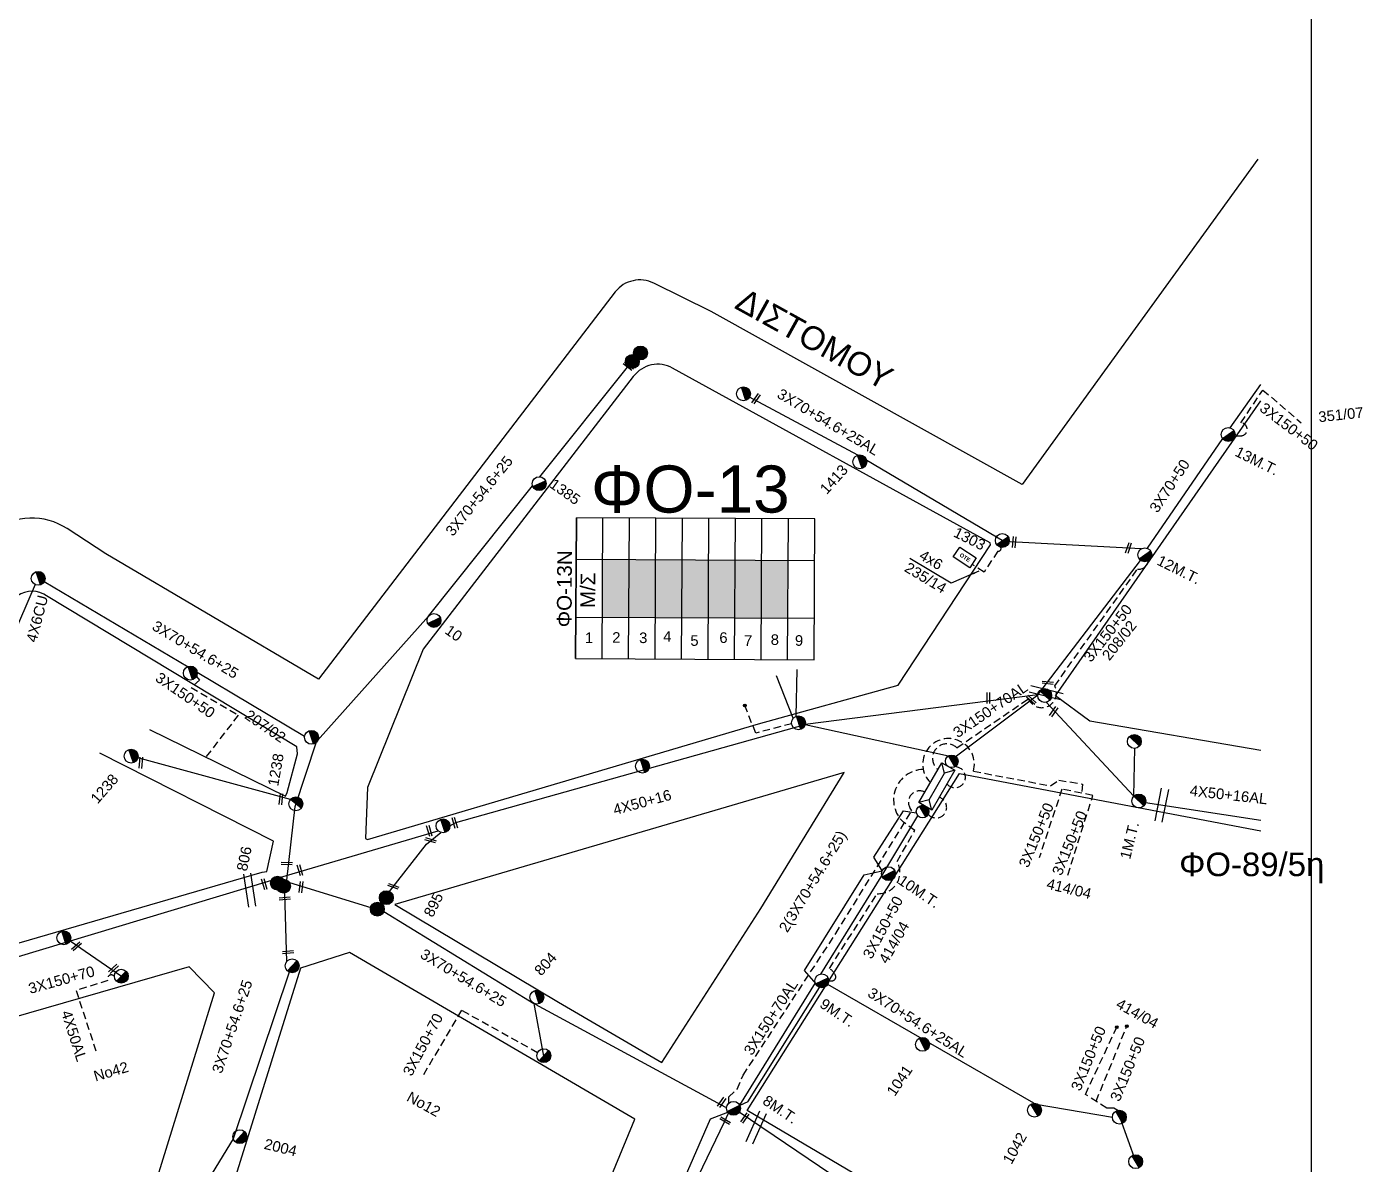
# Model space of a CAD drawing. Header units: millimetres. Extents: x 2999 to 5218, y 1863 to 2903.
# Drawn here: x 4827.6 to 5054.4, y 2022.9 to 2216.1 of the extents above; entities that cross this region are included whole.
import ezdxf
from ezdxf.enums import TextEntityAlignment as Align

# ---------------------------------------------------------------- set-up
doc = ezdxf.new("R2010")
doc.units = ezdxf.units.MM
doc.header["$LTSCALE"] = 0.5
doc.linetypes.add('DASHED', pattern=[19.05, 12.7, -6.35])
for name, color, linetype in [('Pillar OTE', 7, 'Continuous'), ('Άγνωστα', 7, 'Continuous'), ('Ασφαλειοκιβώτια Χ.Τ 9 αναχωρήσεων', 7, 'Continuous'), ('Γυμνά εναέρια ΧΤ (3Φ)   4x50AL', 7, 'Continuous'), ('Γυμνά εναέρια ΧΤ και ΦΟΠ (3Φ)   4x50+16AL', 7, 'Continuous'), ('Επιγραφές - Σχήματα', 7, 'Continuous'), ('Καλώδια ΧΤ   3x150+70AL', 7, 'DASHED'), ('Καλώδια ΧΤ   4x6CU', 7, 'DASHED'), ('Μηχανική τομή', 7, 'Continuous'), ('Στύλος Ξύλινος', 7, 'Continuous'), ('Στύλος Ξύλινος @ 1', 7, 'Continuous'), ('Στύλος ΦΜ', 7, 'Continuous'), ('Στύλος ΦΜ @ 1', 7, 'Continuous'), ('Συνδέσεις', 7, 'Continuous'), ('Συνεστραμμένα ΧΤ   3x70+54.6+25 AL', 7, 'SYN_LINE'), ('Τομή', 7, 'Continuous'), ('Υποσταθμός εναέριος 2 στύλων', 7, 'Continuous'), ('Υποσταθμός πόλεως', 7, 'Continuous'), ('Υπόβαθρο ΔΕΗ', 7, 'Continuous'), ('Υπόγεια καλώδια Παροχών ΧΤ   4x6', 7, 'DASHED')]:
    doc.layers.add(name, color=color, linetype=linetype)
doc.styles.add('arial', font='ARIAL.TTF')
doc.styles.get("Standard").update_dxf_attribs({"font": 'ARIAL.TTF'})
doc.linetypes.add('SYN_LINE', pattern='A,0.5,-0.0001,["/\\/\\/\\/",Standard,S=0.1,R=0,X=0,Y=-0.05],-0.25', length=0.7501)
doc.dimstyles.new('ISO-25', dxfattribs={"dimtxt": 2.5, "dimasz": 2.5, "dimexe": 1.25, "dimexo": 0.625, "dimtad": 1, "dimtxsty": 'Standard', "dimcen": 2.5, "dimadec": 0, "dimazin": 0, "dimtfac": 1, "dimtmove": 0, "dimatfit": 3, "dimfxl": 1, "dimarcsym": 0})

# ---------------------------------------------------------------- blocks, each defined once
blk = doc.blocks.new('ΑΣΦΑΛΕΙΟΚΙΒΩΤΙΟ ΥΠΟΣΤΑΘΜΟΥ 9 ΑΝΑΧΩΡΗΣΕΩΝ')
at = {"layer": 'Ασφαλειοκιβώτια Χ.Τ 9 αναχωρήσεων', "ltscale": 40}
for p, q in [((-23.8, 40.36), (24.02, 40.36)), ((-9.72, 40.36), (-9.72, -40.64)), ((9.94, 40.36), (9.94, -40.64)), ((-23.8, 31.36), (24.02, 31.36)), ((-23.8, 22.36), (24.02, 22.36)), ((-23.8, 13.36), (24.02, 13.36)), ((-23.8, 4.36), (24.02, 4.36)), ((-23.8, -4.64), (24.02, -4.64)), ((-23.8, -13.64), (24.02, -13.64)), ((-23.8, -22.64), (24.02, -22.64)), ((-23.8, -31.64), (24.02, -31.64))]:
    blk.add_line(p, q, dxfattribs=at)
at = {"layer": 'Ασφαλειοκιβώτια Χ.Τ 9 αναχωρήσεων'}
blk.add_lwpolyline([(-23.8, -40.64), (24.02, -40.64), (24.02, 40.36), (-23.8, 40.36)], close=True, dxfattribs=at)
for s, p in [('1', (-18.54, 37.25)), ('2', (-18.39, 27.98)), ('3', (-18.45, 18.85)), ('4', (-17.96, 10.67)), ('5', (-19.3, 1.44)), ('6', (-18.25, -8.4)), ('7', (-19.23, -16.79)), ('8', (-18.84, -25.86)), ('9', (-19.09, -34.08))]:
    blk.add_text(s, height=3.6, rotation=270, dxfattribs=at).set_placement(p)
at = {"layer": 'Ασφαλειοκιβώτια Χ.Τ 9 αναχωρήσεων', "ltscale": 40}
for tag, height, p in [('ΟΝΟΜΑ', 5, (-0.16, 44.31)), ('ΚΕΙΜΕΝΟ 1', 2, (17.06, 35.59)), ('ΚΕΙΜΕΝΟ 2', 2, (17.06, 26.88)), ('ΚΕΙΜΕΝΟ 3', 2, (17.06, 17.69)), ('ΚΕΙΜΕΝΟ 4', 2, (17.06, 8.71)), ('ΚΕΙΜΕΝΟ 5', 2, (17.06, -0.13)), ('ΚΕΙΜΕΝΟ 6', 2, (17.06, -9.05)), ('ΚΕΙΜΕΝΟ 7', 2, (17.06, -18.13)), ('ΚΕΙΜΕΝΟ 8', 2, (17.06, -26.85)), ('ΚΕΙΜΕΝΟ 9', 2, (17.06, -35.99)), ('ΣΧ', 2, (-0.1, -42.64))]:
    blk.add_attdef(tag, text='', height=height, dxfattribs=at).set_placement(p, align=Align.MIDDLE_CENTER)
blk = doc.blocks.new('ΜΗΧΑΝΙΚΗ ΤΟΜΗ')
at = {"layer": 'Μηχανική τομή', "ltscale": 40}
for p, q in [((-1.89, 0.78), (1.89, 0.78)), ((1.89, 0), (-1.89, 0))]:
    blk.add_line(p, q, dxfattribs=at)
blk = doc.blocks.new('ΤΟΜΗ')
at = {"layer": 'Τομή', "ltscale": 40}
for p, q in [((-5.68, 0), (5.68, 0)), ((5.68, -2.33), (-5.68, -2.33))]:
    blk.add_line(p, q, dxfattribs=at)
blk = doc.blocks.new('ΥΠΑΡΧΩΝ ΤΣΙΜΕΝΤΕΝΙΟΣ ΣΤΥΛΟΣ')
at = {"layer": 'Στύλος ΦΜ'}
blk.add_hatch(color=7, dxfattribs=at).paths.add_polyline_path([(-1.29, -2.28, 0.574793), (2.62, 0, 0.268822), (1.3, 2.27)])
at = {"layer": 'Στύλος ΦΜ', "color": 7}
blk.add_line((-1.29, -2.28), (1.3, 2.27), dxfattribs=at)
blk.add_circle((0, 0), 2.62, dxfattribs=at)
at = {"layer": 'Στύλος ΦΜ', "flags": 4}
for tag, p in [('ΑΡΙΘΜΟΣ', (-4.68, 8.05)), ('ΤΥΠΟΣ', (-4.91, 3.03))]:
    blk.add_attdef(tag, p, '', height=4, dxfattribs=at)
blk = doc.blocks.new('ΥΠΑΡΧΩΝ ΞΥΛΙΝΟΣ ΣΤΥΛΟΣ')
at = {"layer": 'Στύλος Ξύλινος'}
h = blk.add_hatch(color=7, dxfattribs=at)
h.paths.add_polyline_path([(-2.62, 0, 0.270008), (-1.29, -2.28), (1.3, 2.27, 0.576266)])
h.paths.add_polyline_path([(-1.29, -2.28, 0.574793), (2.62, 0, 0.268822), (1.3, 2.27)])
at = {"layer": 'Στύλος Ξύλινος', "color": 7}
blk.add_line((-1.29, -2.28), (1.3, 2.27), dxfattribs=at)
blk.add_circle((0, 0), 2.62, dxfattribs=at)
at = {"layer": 'Στύλος Ξύλινος', "flags": 4}
for tag, p in [('ΑΡΙΘΜΟΣ', (-4.91, 8.6)), ('ΤΥΠΟΣ', (-4.85, 3.39))]:
    blk.add_attdef(tag, p, '', height=4, dxfattribs=at)
blk = doc.blocks.new('ΥΠΟΣΤΑΘΜΟΣ ΕΝΑΕΡΙΟΣ ΕΠΙ 2 ΣΤΥΛΩΝ')
at = {"layer": 'Υποσταθμός εναέριος 2 στύλων', "linetype": 'Continuous'}
for points in [[(-11.97, -2.11, 0.574793), (-8.45, -0.07, 0.268822), (-9.64, 1.98)], [(9.68, -2.15, 0.574793), (13.19, -0.1, 0.268822), (12.01, 1.95)]]:
    blk.add_hatch(color=256, dxfattribs=at).paths.add_polyline_path(points)
for p, q in [((-11.97, -2.11), (-9.64, 1.98)), ((9.68, -2.15), (12.01, 1.95))]:
    blk.add_line(p, q, dxfattribs=at)
for centre in [(-10.81, -0.07), (10.84, -0.1)]:
    blk.add_circle(centre, 2.36, dxfattribs=at)
at = {"layer": 'Υποσταθμός πόλεως', "linetype": 'Continuous', "ltscale": 40}
blk.add_lwpolyline([(-8.57, 2.82), (8.57, 2.82), (8.57, -2.82), (-8.57, -2.82)], close=True, dxfattribs=at)
for points in [[(-5.75, 0), (-8.57, 2.82)], [(-8.57, -2.82), (-5.75, 0)], [(-5.75, 0), (5.75, 0)], [(5.75, 0), (8.57, 2.82)], [(8.57, -2.82), (5.75, 0)]]:
    blk.add_lwpolyline(points, dxfattribs=at)
at = {"layer": 'Υποσταθμός εναέριος 2 στύλων', "ltscale": 40, "flags": 1}
for tag, p in [('ΜΕΤΑΣΧΗΜΑΤΙΣΜΟΣ', (14.09, 2.51)), ('ΙΣΧΥΣ', (14.07, -0.28)), ('ΑΡΙΘΜΟΣ', (14.19, -3))]:
    blk.add_attdef(tag, p, '', height=1.8, dxfattribs=at)
blk = doc.blocks.new('_ΣΥΝΔΕΣΗ')
at = {"layer": 'Συνδέσεις', "linetype": 'SYN_LINE', "ltscale": 40}
blk.add_hatch(color=256, dxfattribs=at).paths.add_polyline_path([(0.5, -0.01, 1), (-0.5, -0.01, 1)])
at = {"layer": 'Συνδέσεις'}
blk.add_circle((0, -0.01), 0.5, dxfattribs=at)
blk = doc.blocks.new('PILLAR ΟΤΕ')
at = {"layer": 'Pillar OTE', "ltscale": 40}
blk.add_lwpolyline([(-3.31, 2.02), (3.39, 2.02), (3.39, -1.99), (-3.31, -1.99)], close=True, dxfattribs=at)
at = {"layer": 'Pillar OTE', "insert": (-1.81, 0.71), "char_height": 1.3575, "width": 109.961, "attachment_point": 1}
blk.add_mtext('{\\fArial|b1|i0|c161|p34;OTE}', dxfattribs=at)

msp = doc.modelspace()

# ---------------------------------------------------------------- hatches: boundary and pattern name
at = {"layer": 'Ασφαλειοκιβώτια Χ.Τ 9 αναχωρήσεων', "ltscale": 40}
for color, points in [(30, [(4925.37, 2125.62), (4925.32, 2115.79), (4929.82, 2115.77), (4929.87, 2125.59)]), (62, [(4929.87, 2125.59), (4929.82, 2115.77), (4934.32, 2115.74), (4934.37, 2125.57)]), (27, [(4934.37, 2125.57), (4934.32, 2115.74), (4938.82, 2115.72), (4938.87, 2125.55)]), (2, [(4938.87, 2125.55), (4938.82, 2115.72), (4943.32, 2115.7), (4943.37, 2125.52)]), (6, [(4943.37, 2125.52), (4943.32, 2115.7), (4947.82, 2115.67), (4947.87, 2125.5)]), (151, [(4947.87, 2125.5), (4947.82, 2115.67), (4952.32, 2115.65), (4952.37, 2125.48)]), (85, [(4952.37, 2125.48), (4952.32, 2115.65), (4956.82, 2115.63), (4956.87, 2125.45)])]:
    msp.add_hatch(color=color, dxfattribs=at).paths.add_polyline_path(points)

# ---------------------------------------------------------------- linework, layer by layer
at = {"color": 2}
for points in [[(5031.93, 2147.94), (5037.13, 2155.32)], [(5030.61, 2146.16), (5017.8, 2127.5)]]:
    msp.add_lwpolyline(points, dxfattribs=at)
at = {"color": 2, "linetype": 'DASHED', "ltscale": 0.2}
for points in [[(5032.42, 2146.6), (5033.59, 2146.6, 1.034353), (5033.75, 2148.79), (5037.47, 2154.37), (5043.97, 2148.81)], [(4997.66, 2101.93, 0.328513), (4997.66, 2101.93, 1.053369), (5002.12, 2104.12), (5016.18, 2123.96, 0.414204), (5018.03, 2125.36, 0.073501), (5018.03, 2125.36), (5018.03, 2125.36, 7.781588), (5018.03, 2125.36)], [(4982.29, 2089.91, -1.046077), (4985.52, 2093.59)]]:
    msp.add_lwpolyline(points, format="xyb", dxfattribs=at)
at = {"color": 62}
for points in [[(4984.99, 2091.93), (4999.25, 2102.61), (5016.72, 2125.44)], [(5015.56, 2085.38), (5015.74, 2093.52)]]:
    msp.add_lwpolyline(points, dxfattribs=at)
at = {"color": 2, "linetype": 'DASHED', "ltscale": 0.2}
msp.add_lwpolyline([(4985.52, 2093.59), (4997.66, 2101.93)], dxfattribs=at)
at = {"color": 151, "linetype": 'DASHED', "ltscale": 0.2}
for points in [[(4981.01, 2087.7, -1.742341), (4988.32, 2089.63), (5001.43, 2087.15), (5002.84, 2088.12), (5006.85, 2087.45), (5006.68, 2085.92)], [(4963.76, 2054.02), (4964.34, 2054.05, 0.549001), (4964.88, 2054.99, 0.113198), (4963.9, 2056.15), (4971.96, 2068.83), (4972.2, 2068.83, 0.577058), (4975.36, 2074.3), (4978.36, 2079.55), (4976.43, 2080.99, -0.674669), (4979.78, 2089.92)]]:
    msp.add_lwpolyline(points, format="xyb", dxfattribs=at)
for points in [[(5008.61, 2085.53), (5003.34, 2086.59), (4999.49, 2074.92)], [(5004.35, 2072), (5008.61, 2085.53)], [(5012.86, 2032.03), (5012.19, 2032.43), (5010.99, 2032.43), (5007.34, 2034.75), (5012.65, 2046.16)], [(5009.16, 2033.59), (5014.37, 2046.33)]]:
    msp.add_lwpolyline(points, dxfattribs=at)
at = {"layer": 'Άγνωστα', "color": 30, "linetype": 'DASHED', "ltscale": 0.2}
msp.add_lwpolyline([(4856.39, 2105.74), (4856.9, 2105.08), (4855.47, 2103.87), (4863.47, 2099.15), (4857.98, 2092.01)], dxfattribs=at)
at = {"layer": 'Άγνωστα', "color": 62, "linetype": 'SYN_LINE', "ltscale": 10}
for points in [[(4957.74, 2098.64), (4954.91, 2105.84)], [(4958.25, 2098.97), (4958.42, 2106.91)]]:
    msp.add_lwpolyline(points, dxfattribs=at)
at = {"layer": 'Άγνωστα', "color": 62, "ltscale": 40}
msp.add_lwpolyline([(4999.25, 2102.61), (4959.76, 2097.59)], dxfattribs=at)
at = {"layer": 'Άγνωστα', "color": 30, "ltscale": 40}
msp.add_lwpolyline([(4899.43, 2080.37), (4900.43, 2080.93), (4959.76, 2097.59), (4984.09, 2092.23)], dxfattribs=at)
at = {"layer": 'Άγνωστα', "color": 30, "linetype": 'SYN_LINE', "ltscale": 20}
msp.add_lwpolyline([(4870.72, 2071.65), (4897.43, 2079.51)], dxfattribs=at)
at = {"layer": 'Άγνωστα', "color": 6, "ltscale": 40}
msp.add_lwpolyline([(4889.16, 2069.22), (4895.45, 2077.23), (4897.87, 2079.23)], dxfattribs=at)
at = {"layer": 'Άγνωστα', "color": 27, "linetype": 'DASHED', "ltscale": 0.2}
msp.add_lwpolyline([(4841.34, 2054.09), (4835.95, 2052.41)], dxfattribs=at)
at = {"layer": 'Άγνωστα', "color": 6, "linetype": 'DASHED', "ltscale": 0.2}
msp.add_lwpolyline([(4914.32, 2041.82), (4901.38, 2049.03), (4894.76, 2037.78)], dxfattribs=at)
at = {"layer": 'Άγνωστα', "color": 27, "linetype": 'DASHED', "ltscale": 0.2}
msp.add_arc((4841.93, 2054.38), 0.653, 37.2216, 205.8976, dxfattribs=at)
at = {"layer": 'Γυμνά εναέρια ΧΤ (3Φ)   4x50AL', "color": 27, "linetype": 'DASHED', "ltscale": 0.2}
msp.add_lwpolyline([(4835.95, 2052.41), (4839.49, 2041.56)], dxfattribs=at)
at = {"layer": 'Γυμνά εναέρια ΧΤ και ΦΟΠ (3Φ)   4x50+16AL', "color": 62, "ltscale": 40}
msp.add_lwpolyline([(5015.56, 2085.38), (5000.7, 2101.36)], dxfattribs=at)
at = {"layer": 'Γυμνά εναέρια ΧΤ και ΦΟΠ (3Φ)   4x50+16AL', "color": 27, "ltscale": 40}
msp.add_lwpolyline([(5037.13, 2081.26), (5017.55, 2084.27)], dxfattribs=at)
at = {"layer": 'Επιγραφές - Σχήματα'}
msp.add_lwpolyline([(3017.22, 2889.47), (5045.69, 2889.47), (5045.69, 1887.75), (3017.22, 1887.75)], close=True, dxfattribs=at)
at = {"layer": 'Επιγραφές - Σχήματα', "color": 30, "linetype": 'DASHED', "ltscale": 0.2}
msp.add_arc((4985.19, 2088.61), 1.77, 220.012, 90.6886, dxfattribs=at)
at = {"layer": 'Επιγραφές - Σχήματα', "color": 27, "linetype": 'DASHED', "ltscale": 0.2}
msp.add_arc((4982, 2083.48), 1.78, 220.2581, 73.3971, dxfattribs=at)
at = {"layer": 'Καλώδια ΧΤ   3x150+70AL', "color": 6, "ltscale": 0.2}
msp.add_lwpolyline([(4946.79, 2033.25), (4946.77, 2034.35), (4948.2, 2035.66), (4949.22, 2038), (4964.93, 2062.05), (4977.85, 2082.88), (4977.53, 2083.46, -0.720609), (4979.98, 2086.13, 0.21432)], format="xyb", dxfattribs=at)
at = {"layer": 'Καλώδια ΧΤ   4x6CU', "color": 30, "linetype": 'SYN_LINE', "ltscale": 10}
msp.add_lwpolyline([(4829.02, 2121.32), (4824.94, 2111.9)], dxfattribs=at)
at = {"layer": 'Συνεστραμμένα ΧΤ   3x70+54.6+25 AL', "color": 85, "ltscale": 15}
msp.add_line((4950.03, 2033.47), (4948.66, 2032.86), dxfattribs=at)
at = {"layer": 'Συνεστραμμένα ΧΤ   3x70+54.6+25 AL', "color": 30, "ltscale": 20}
for points in [[(4914.71, 2139.63), (4929.81, 2158.54)], [(4876.94, 2094.82), (4895.8, 2115.97), (4913.47, 2138.09)], [(4874.74, 2095.53), (4856.52, 2106.42), (4830.53, 2121.79)], [(4872.37, 2084.83), (4846.44, 2091.88)]]:
    msp.add_lwpolyline(points, dxfattribs=at)
at = {"layer": 'Συνεστραμμένα ΧΤ   3x70+54.6+25 AL', "color": 62, "ltscale": 20}
for points in [[(4968.68, 2143.29), (4950.3, 2153.15)], [(5016.82, 2127.37), (4993.46, 2128.66), (4968.67, 2143.29)]]:
    msp.add_lwpolyline(points, dxfattribs=at)
at = {"layer": 'Συνεστραμμένα ΧΤ   3x70+54.6+25 AL', "color": 30, "ltscale": 10}
msp.add_lwpolyline([(4871.75, 2071.14), (4873.15, 2083.64), (4876.77, 2094.63)], dxfattribs=at)
at = {"layer": 'Συνεστραμμένα ΧΤ   3x70+54.6+25 AL', "color": 85, "ltscale": 10}
msp.add_lwpolyline([(4972.81, 2072.71), (4971.41, 2075.03), (4976.43, 2082.92), (4978.61, 2082.59)], dxfattribs=at)
at = {"layer": 'Συνεστραμμένα ΧΤ   3x70+54.6+25 AL', "color": 27, "ltscale": 15}
msp.add_lwpolyline([(4972.76, 2071.88), (4978.9, 2082.04)], dxfattribs=at)
at = {"layer": 'Συνεστραμμένα ΧΤ   3x70+54.6+25 AL', "color": 27, "ltscale": 20}
for points in [[(4722.8, 2009.08), (4744.76, 2024.89), (4773.57, 2042.52), (4816.71, 2055.33), (4869.21, 2071.13)], [(4962.43, 2055.19), (4972.67, 2071.72), (4972.76, 2071.88)], [(4948.64, 2032.9), (4961.51, 2053.69)], [(4924.29, 1980.81), (4923.62, 1982.13), (4932.26, 2005.42), (4934.2, 2005.49), (4933.49, 2007.2), (4943.66, 2030.6), (4946.61, 2031.71)]]:
    msp.add_lwpolyline(points, dxfattribs=at)
at = {"layer": 'Συνεστραμμένα ΧΤ   3x70+54.6+25 AL', "color": 6, "ltscale": 20}
for points in [[(4872.16, 2070.74), (4888.2, 2065.78), (4913.66, 2050.2)], [(4872.01, 2055.89), (4872.1, 2055.53), (4862.64, 2027.2), (4844.81, 1998.02)], [(4913.88, 2050.07), (4946.21, 2032.6)]]:
    msp.add_lwpolyline(points, dxfattribs=at)
at = {"layer": 'Συνεστραμμένα ΧΤ   3x70+54.6+25 AL', "color": 85, "ltscale": 20}
for points in [[(4961.63, 2053.55), (4959.66, 2055.78), (4969.75, 2072.04), (4972.81, 2072.71)], [(4894.26, 1887.74), (4906.11, 1927.99), (4910.03, 1941.74), (4924.2, 1979.24), (4934.26, 2005.62), (4946.07, 2030.11), (4946.75, 2031.54)]]:
    msp.add_lwpolyline(points, dxfattribs=at)
at = {"layer": 'Συνεστραμμένα ΧΤ   3x70+54.6+25 AL', "color": 6, "ltscale": 10}
for points in [[(4871.36, 2068.94), (4871.7, 2057.25)], [(4913.66, 2050.2), (4915.33, 2041.26)]]:
    msp.add_lwpolyline(points, dxfattribs=at)
at = {"layer": 'Συνεστραμμένα ΧΤ   3x70+54.6+25 AL', "color": 27, "ltscale": 10}
msp.add_lwpolyline([(4834.94, 2060.81), (4843.63, 2054.81)], dxfattribs=at)
at = {"layer": 'Συνεστραμμένα ΧΤ   3x70+54.6+25 AL', "color": 85, "ltscale": 15}
msp.add_lwpolyline([(4950.03, 2033.47), (4962.19, 2052.91)], dxfattribs=at)
at = {"layer": 'Συνεστραμμένα ΧΤ   3x70+54.6+25 AL', "color": 151, "ltscale": 20}
msp.add_lwpolyline([(4998.58, 2033.24), (4963.6, 2053.43)], dxfattribs=at)
at = {"layer": 'Συνεστραμμένα ΧΤ   3x70+54.6+25 AL', "color": 151, "ltscale": 15}
msp.add_lwpolyline([(5011.93, 2030.83), (4998.97, 2033.01)], dxfattribs=at)
at = {"layer": 'Συνεστραμμένα ΧΤ   3x70+54.6+25 AL', "color": 5, "ltscale": 20}
msp.add_lwpolyline([(5036.68, 1973.62), (5027.68, 1982.99), (4970.05, 2017.18), (4948.56, 2031.72)], dxfattribs=at)
at = {"layer": 'Συνεστραμμένα ΧΤ   3x70+54.6+25 AL', "color": 151, "ltscale": 10}
msp.add_lwpolyline([(5015.88, 2023.33), (5013.27, 2030.6)], dxfattribs=at)
at = {"layer": 'Υπόβαθρο ΔΕΗ'}
for points in [[(5036.63, 2193.57), (4996.62, 2138.3), (4943.8, 2167.69), (4934.05, 2172.51, 0.353612), (4927.5, 2171.05), (4877.12, 2105.27), (4840.97, 2126.54), (4834.41, 2130.83, 0.311736), (4821.86, 2130.5)], [(4991.18, 2128.4), (4937.25, 2158.09, 0.374201), (4930.56, 2156.65), (4894.9, 2110.34), (4885.41, 2086.89), (4885.09, 2078.2), (4885.42, 2078.04), (4922.16, 2088.89), (4951.83, 2097.65), (4975.53, 2104.23), (4991.24, 2128.06), (4991.18, 2128.4)], [(4873.43, 2093.76), (4830.93, 2119.44), (4830.44, 2119.69, 0.320479), (4825.46, 2119), (4761.7, 2046.42), (4764.1, 2042.14), (4823.14, 2059.59), (4867.54, 2072.51), (4868.32, 2072.58), (4869.45, 2077.76), (4839.99, 2092.67)]]:
    msp.add_lwpolyline(points, format="xyb", dxfattribs=at)
for points in [[(5037.13, 2093.12), (5008.11, 2098.15), (5002.24, 2102.46), (5037.13, 2152.55)], [(4984.55, 2121.57), (4977.54, 2125.73)], [(4848.41, 2096.69), (4871.51, 2085.4), (4871.8, 2086.04), (4873.52, 2092.58), (4873.43, 2093.76)], [(4935.43, 2040.17), (4952.23, 2066.29), (4966.39, 2089.44), (4890.06, 2066.97), (4917.88, 2050.41), (4935.43, 2040.17)], [(5035.76, 1981.22), (4994.27, 2005.8), (4949.88, 2032.02), (4985.96, 2089.22), (5037.13, 2079.5)], [(4857.97, 2004.19), (4913.53, 1988.61), (4930.82, 2030.54), (4882.4, 2058.86), (4874.07, 2056.18), (4861.32, 2015.36), (4857.97, 2004.19)], [(4845.48, 2007.77), (4846.13, 2008.97), (4859.43, 2052.01), (4855.13, 2056.39), (4776.2, 2033.68), (4775.6, 2026.89), (4832.51, 2011.21), (4845.48, 2007.77)]]:
    msp.add_lwpolyline(points, dxfattribs=at)
at = {"layer": 'Υπόβαθρο ΔΕΗ', "color": 62, "linetype": 'DASHED', "ltscale": 0.2}
msp.add_lwpolyline([(4957.45, 2097.7), (4951.36, 2096.1), (4949.51, 2100.8)], dxfattribs=at)
at = {"layer": 'Υπόγεια καλώδια Παροχών ΧΤ   4x6', "color": 62, "linetype": 'DASHED', "ltscale": 0.2}
msp.add_lwpolyline([(4992.97, 2127.65, -0.638812), (4992.46, 2127.01), (4990.12, 2123.46), (4988.09, 2124.75)], format="xyb", dxfattribs=at)

# ---------------------------------------------------------------- block references
at = {"layer": 'Pillar OTE', "xscale": 0.5, "yscale": 0.5, "zscale": 0.5, "rotation": 326.4512220921492}
msp.add_blockref('PILLAR ΟΤΕ', (4986.83, 2125.95), dxfattribs=at)
at = {"layer": 'Ασφαλειοκιβώτια Χ.Τ 9 αναχωρήσεων', "xscale": 0.4999999999999999, "yscale": 0.4999999999999999, "zscale": 0.4999999999999999, "rotation": 89.70135055606067}
msp.add_blockref('ΑΣΦΑΛΕΙΟΚΙΒΩΤΙΟ ΥΠΟΣΤΑΘΜΟΥ 9 ΑΝΑΧΩΡΗΣΕΩΝ', (4941.02, 2120.57), dxfattribs=at).add_auto_attribs({'ΟΝΟΜΑ': 'ΦΟ-13Ν'})
at = {"layer": 'Μηχανική τομή'}
for p, xscale, yscale, zscale, rotation in [((4929.58, 2158.23), 0.4999999999999994, 0.4999999999999994, 0.4999999999999994, 323.4536695641671), ((4951.58, 2152.77), 0.4999999999999994, 0.4999999999999994, 0.4999999999999994, 55.12179364433318), ((4995.42, 2128.51), 0.4999999999999995, 0.4999999999999995, 0.4999999999999995, 85.01312929075398), ((5014.83, 2127.48), 0.4999999999999994, 0.4999999999999994, 0.4999999999999994, 71.98261759823623), ((5000.96, 2104.85), 0.4999999999999993, 0.4999999999999993, 0.4999999999999993, 174.0788541425915), ((4991.05, 2102.07), 0.4999999999999993, 0.4999999999999993, 0.4999999999999993, 90.3602728198193), ((4998.28, 2101.89), 0.4999999999999992, 0.4999999999999992, 0.4999999999999992, 138.0897231105671), ((5002.12, 2099.63), 0.4999999999999994, 0.4999999999999994, 0.4999999999999994, 55.12179364433318), ((4847.13, 2091.05), 0.4999999999999992, 0.4999999999999992, 0.4999999999999992, 83.91715066568594), ((4870.93, 2084.86), 0.4999999999999994, 0.4999999999999994, 0.4999999999999994, 84.36195175514857), ((4896.11, 2079.57), 0.4999999999999993, 0.4999999999999993, 0.4999999999999993, 106.1897150475487), ((4900.43, 2080.93), 0.4999999999999993, 0.4999999999999993, 0.4999999999999993, 106.1897150475487), ((4896.06, 2077.71), 0.4999999999999993, 0.4999999999999993, 0.4999999999999993, 343.7782356133243), ((4871.72, 2073.78), 0.4999999999999993, 0.4999999999999993, 0.4999999999999993, 358.1825650380956), ((4874.14, 2072.9), 0.4999999999999993, 0.4999999999999993, 0.4999999999999993, 106.1897150475487), ((4868.09, 2070.48), 0.4999999999999993, 0.4999999999999993, 0.4999999999999993, 106.1897150475487), ((4873.95, 2069.99), 0.4999999999999994, 0.4999999999999994, 0.4999999999999994, 262.3110619929045), ((4889.75, 2069.9), 0.4999999999999994, 0.4999999999999994, 0.4999999999999994, 341.1200997918885), ((4871.39, 2067.82), 0.4999999999999994, 0.4999999999999994, 0.4999999999999994, 4.926795597586384), ((4836.14, 2059.76), 0.4999999999999994, 0.4999999999999994, 0.4999999999999994, 41.89498136569356), ((4871.96, 2058.69), 0.4999999999999994, 0.4999999999999994, 0.4999999999999994, 4.926795597586383), ((4842.42, 2055.92), 0.4999999999999994, 0.4999999999999994, 0.4999999999999994, 41.89498136569356), ((4945.72, 2033.29), 0.4999999999999994, 0.4999999999999994, 0.4999999999999994, 55.12179364433318), ((4946.07, 2030.11), 0.4999999999999993, 0.4999999999999993, 0.4999999999999993, 329.8715881875505), ((4949.67, 2030.62), 0.4999999999999994, 0.4999999999999994, 0.4999999999999994, 55.12179364433318)]:
    msp.add_blockref('ΜΗΧΑΝΙΚΗ ΤΟΜΗ', p, dxfattribs=dict(at, xscale=xscale, yscale=yscale, zscale=zscale, rotation=rotation))
at = {"layer": 'Στύλος Ξύλινος @ 1', "ltscale": 40, "xscale": 0.4499999999998181, "yscale": 0.4499999999998181, "zscale": 0.4499999999998181}
for p in [(4931.78, 2160.66), (4930.4, 2159.22), (4871.16, 2070.11), (4887.1, 2066.21)]:
    msp.add_blockref('ΥΠΑΡΧΩΝ ΞΥΛΙΝΟΣ ΣΤΥΛΟΣ', p, dxfattribs=at)
at = {"layer": 'Στύλος Ξύλινος @ 1', "ltscale": 40}
ref = msp.add_blockref('ΥΠΑΡΧΩΝ ΞΥΛΙΝΟΣ ΣΤΥΛΟΣ', (4870.15, 2070.63), dxfattribs=dict(at, xscale=0.449999999999818, yscale=0.449999999999818, zscale=0.449999999999818, rotation=78.18994656615429))
ref.add_attrib('ΤΥΠΟΣ', '806', (4864.94, 2072.54), dxfattribs={"layer": 'Στύλος Ξύλινος', "height": 1.8, "rotation": 78.1899, "flags": 4})
ref = msp.add_blockref('ΥΠΑΡΧΩΝ ΞΥΛΙΝΟΣ ΣΤΥΛΟΣ', (4888.63, 2068.16), dxfattribs=dict(at, xscale=0.449999999999818, yscale=0.449999999999818, zscale=0.449999999999818, rotation=63.22109210850687))
ref.add_attrib('ΤΥΠΟΣ', '895', (4896.49, 2064.68), dxfattribs={"layer": 'Στύλος Ξύλινος', "height": 1.8, "rotation": 63.2211, "flags": 4})
at = {"layer": 'Στύλος ΦΜ @ 1', "ltscale": 40, "xscale": 0.449999999999818, "yscale": 0.449999999999818, "zscale": 0.449999999999818}
for p, rotation in [((4949.28, 2153.73), 48.03236905803713), ((4829.52, 2122.38), 48.03236905803713), ((4855.35, 2106.3), 48.03236905803713), ((5000.42, 2102.5), 76.01064530749025), ((4958.62, 2097.85), 48.03236905803713), ((4875.91, 2095.39), 48.03236905803713), ((5015.65, 2094.69), 76.01064530749025), ((4932.13, 2090.5), 48.03236905803713), ((4898.26, 2080.34), 48.03236905803713), ((4833.88, 2061.33), 48.03236905803713), ((4872.65, 2056.57), 346.4409163168586), ((4843.62, 2054.81), 346.4409163168586), ((4915.38, 2041.32), 346.4409163168586), ((5013.1, 2030.87), 61.11600045168757), ((5015.87, 2023.33), 61.11600045168757)]:
    msp.add_blockref('ΥΠΑΡΧΩΝ ΤΣΙΜΕΝΤΕΝΙΟΣ ΣΤΥΛΟΣ', p, dxfattribs=dict(at, rotation=rotation))
at = {"layer": 'Στύλος ΦΜ @ 1', "ltscale": 40}
ref = msp.add_blockref('ΥΠΑΡΧΩΝ ΤΣΙΜΕΝΤΕΝΙΟΣ ΣΤΥΛΟΣ', (5031.59, 2146.81), dxfattribs=dict(at, xscale=0.449999999999818, yscale=0.449999999999818, zscale=0.449999999999818, rotation=333.5912799029864))
ref.add_attrib('ΤΥΠΟΣ', '13M.T.', (5032.58, 2143.27), dxfattribs={"layer": 'Στύλος ΦΜ', "height": 1.8, "rotation": 333.5913, "flags": 4})
ref = msp.add_blockref('ΥΠΑΡΧΩΝ ΤΣΙΜΕΝΤΕΝΙΟΣ ΣΤΥΛΟΣ', (4969.03, 2142.17), dxfattribs=dict(at, xscale=0.449999999999818, yscale=0.449999999999818, zscale=0.449999999999818, rotation=48.03236905803713))
ref.add_attrib('ΤΥΠΟΣ', '1413', (4963.42, 2136.53), dxfattribs={"layer": 'Στύλος ΦΜ', "height": 1.8, "rotation": 48.0324, "flags": 4})
ref = msp.add_blockref('ΥΠΑΡΧΩΝ ΤΣΙΜΕΝΤΕΝΙΟΣ ΣΤΥΛΟΣ', (4914.59, 2138.46), dxfattribs=dict(at, xscale=0.449999999999818, yscale=0.449999999999818, zscale=0.449999999999818, rotation=324.8577115320281))
ref.add_attrib('ΤΥΠΟΣ', '1385', (4916.18, 2137.97), dxfattribs={"layer": 'Στύλος ΦΜ', "height": 1.8, "rotation": 324.8577, "flags": 4})
ref = msp.add_blockref('ΥΠΑΡΧΩΝ ΤΣΙΜΕΝΤΕΝΙΟΣ ΣΤΥΛΟΣ', (4993.23, 2128.8), dxfattribs=dict(at, xscale=0.449999999999818, yscale=0.449999999999818, zscale=0.449999999999818, rotation=333.5912799029864))
ref.add_attrib('ΤΥΠΟΣ', '1303', (4984.77, 2129.56), dxfattribs={"layer": 'Στύλος ΦΜ', "height": 1.8, "rotation": 333.5913, "flags": 4})
ref = msp.add_blockref('ΥΠΑΡΧΩΝ ΤΣΙΜΕΝΤΕΝΙΟΣ ΣΤΥΛΟΣ', (5017.44, 2126.38), dxfattribs=dict(at, xscale=0.449999999999818, yscale=0.449999999999818, zscale=0.449999999999818, rotation=333.5912799029864))
ref.add_attrib('ΤΥΠΟΣ', '12M.T.', (5019.31, 2124.79), dxfattribs={"layer": 'Στύλος ΦΜ', "height": 1.8, "rotation": 333.5913, "flags": 4})
ref = msp.add_blockref('ΥΠΑΡΧΩΝ ΤΣΙΜΕΝΤΕΝΙΟΣ ΣΤΥΛΟΣ', (4896.72, 2115.24), dxfattribs=dict(at, xscale=0.449999999999818, yscale=0.449999999999818, zscale=0.449999999999818, rotation=324.8577115320281))
ref.add_attrib('ΤΥΠΟΣ', '10', (4898.41, 2113.15), dxfattribs={"layer": 'Στύλος ΦΜ', "height": 1.8, "rotation": 324.8577, "flags": 4})
ref = msp.add_blockref('ΥΠΑΡΧΩΝ ΤΣΙΜΕΝΤΕΝΙΟΣ ΣΤΥΛΟΣ', (4845.31, 2092.19), dxfattribs=dict(at, xscale=0.449999999999818, yscale=0.449999999999818, zscale=0.449999999999818, rotation=48.93214490598544))
ref.add_attrib('ΤΥΠΟΣ', '1238', (4839.6, 2083.97), dxfattribs={"layer": 'Στύλος ΦΜ', "height": 1.8, "rotation": 48.9321, "flags": 4})
ref = msp.add_blockref('ΥΠΑΡΧΩΝ ΤΣΙΜΕΝΤΕΝΙΟΣ ΣΤΥΛΟΣ', (4873.27, 2084.08), dxfattribs=dict(at, xscale=0.449999999999818, yscale=0.449999999999818, zscale=0.449999999999818, rotation=80.08596706537521))
ref.add_attrib('ΤΥΠΟΣ', '1238', (4870.26, 2086.97), dxfattribs={"layer": 'Στύλος ΦΜ', "height": 1.8, "rotation": 80.086, "flags": 4})
ref = msp.add_blockref('ΥΠΑΡΧΩΝ ΤΣΙΜΕΝΤΕΝΙΟΣ ΣΤΥΛΟΣ', (5016.41, 2084.57), dxfattribs=dict(at, xscale=0.449999999999818, yscale=0.449999999999818, zscale=0.449999999999818, rotation=76.01064530749025))
ref.add_attrib('ΤΥΠΟΣ', '1M.T.', (5014.92, 2074.55), dxfattribs={"layer": 'Στύλος ΦΜ', "height": 1.8, "rotation": 76.0106, "flags": 4})
ref = msp.add_blockref('ΥΠΑΡΧΩΝ ΤΣΙΜΕΝΤΕΝΙΟΣ ΣΤΥΛΟΣ', (4973.89, 2072.23), dxfattribs=dict(at, xscale=0.449999999999818, yscale=0.449999999999818, zscale=0.449999999999818, rotation=325.9575531005773))
ref.add_attrib('ΤΥΠΟΣ', '10M.T.', (4975.36, 2070.65), dxfattribs={"layer": 'Στύλος ΦΜ', "height": 1.8, "rotation": 325.9576, "flags": 4})
ref = msp.add_blockref('ΥΠΑΡΧΩΝ ΤΣΙΜΕΝΤΕΝΙΟΣ ΣΤΥΛΟΣ', (4914.2, 2051.25), dxfattribs=dict(at, xscale=0.449999999999818, yscale=0.449999999999818, zscale=0.449999999999818, rotation=48.03236905803713))
ref.add_attrib('ΤΥΠΟΣ', '804', (4914.92, 2054.75), dxfattribs={"layer": 'Στύλος ΦΜ', "height": 1.8, "rotation": 48.0324, "flags": 4})
ref = msp.add_blockref('ΥΠΑΡΧΩΝ ΤΣΙΜΕΝΤΕΝΙΟΣ ΣΤΥΛΟΣ', (4962.58, 2054.02), dxfattribs=dict(at, xscale=0.449999999999818, yscale=0.449999999999818, zscale=0.449999999999818, rotation=325.9575531005773))
ref.add_attrib('ΤΥΠΟΣ', '9M.T.', (4962.06, 2049.68), dxfattribs={"layer": 'Στύλος ΦΜ', "height": 1.8, "rotation": 325.9576, "flags": 4})
ref = msp.add_blockref('ΥΠΑΡΧΩΝ ΤΣΙΜΕΝΤΕΝΙΟΣ ΣΤΥΛΟΣ', (4979.68, 2043.24), dxfattribs=dict(at, xscale=0.449999999999818, yscale=0.449999999999818, zscale=0.449999999999818, rotation=56.00533271122939))
ref.add_attrib('ΤΥΠΟΣ', '1041', (4974.96, 2034.29), dxfattribs={"layer": 'Στύλος ΦΜ', "height": 1.8, "rotation": 56.0053, "flags": 4})
ref = msp.add_blockref('ΥΠΑΡΧΩΝ ΤΣΙΜΕΝΤΕΝΙΟΣ ΣΤΥΛΟΣ', (4947.58, 2032.38), dxfattribs=dict(at, xscale=0.449999999999818, yscale=0.449999999999818, zscale=0.449999999999818, rotation=325.9575531005773))
ref.add_attrib('ΤΥΠΟΣ', '8M.T.', (4952.36, 2033.25), dxfattribs={"layer": 'Στύλος ΦΜ', "height": 1.8, "rotation": 325.9576, "flags": 4})
ref = msp.add_blockref('ΥΠΑΡΧΩΝ ΤΣΙΜΕΝΤΕΝΙΟΣ ΣΤΥΛΟΣ', (4998.69, 2032.06), dxfattribs=dict(at, xscale=0.449999999999818, yscale=0.449999999999818, zscale=0.449999999999818, rotation=61.11600045168757))
ref.add_attrib('ΤΥΠΟΣ', '1042', (4994.78, 2022.73), dxfattribs={"layer": 'Στύλος ΦΜ', "height": 1.8, "rotation": 61.116, "flags": 4})
ref = msp.add_blockref('ΥΠΑΡΧΩΝ ΤΣΙΜΕΝΤΕΝΙΟΣ ΣΤΥΛΟΣ', (4863.76, 2027.57), dxfattribs=dict(at, xscale=0.449999999999818, yscale=0.449999999999818, zscale=0.449999999999818, rotation=346.4409163168586))
ref.add_attrib('ΤΥΠΟΣ', '2004', (4867.74, 2025.52), dxfattribs={"layer": 'Στύλος ΦΜ', "height": 1.8, "rotation": 346.4409, "flags": 4})
at = {"layer": 'Συνδέσεις', "xscale": 0.4500000000002728, "yscale": 0.4500000000002728, "zscale": 0.4500000000002728}
for p in [(4949.51, 2100.81), (5012.65, 2046.16), (5014.37, 2046.33)]:
    msp.add_blockref('_ΣΥΝΔΕΣΗ', p, dxfattribs=at)
at = {"layer": 'Τομή'}
for p, xscale, yscale, zscale, rotation in [((5000.55, 2102.38), 0.4999999999999997, 0.4999999999999997, 0.4999999999999997, 166.1055824482189), ((5020.86, 2083.76), 0.4999999999999997, 0.4999999999999997, 0.4999999999999997, 258.6263203369466), ((4866, 2069.53), 0.4999999999999995, 0.4999999999999995, 0.4999999999999995, 278.7984053041921), ((4951.96, 2028.86), 0.4999999999999997, 0.4999999999999997, 0.4999999999999997, 245.9884664023422)]:
    msp.add_blockref('ΤΟΜΗ', p, dxfattribs=dict(at, xscale=xscale, yscale=yscale, zscale=zscale, rotation=rotation))
at = {"layer": 'Υποσταθμός εναέριος 2 στύλων', "xscale": 0.4554264670532422, "yscale": 0.4554264670532422, "zscale": 0.4554264670532422, "rotation": 59.90909724977795}
msp.add_blockref('ΥΠΟΣΤΑΘΜΟΣ ΕΝΑΕΡΙΟΣ ΕΠΙ 2 ΣΤΥΛΩΝ', (4982.12, 2087.06), dxfattribs=at)

# ---------------------------------------------------------------- texts
at = {"ltscale": 40, "insert": (4923.37, 2141.55), "char_height": 6, "width": 17.8089, "attachment_point": 1, "style": 'arial'}
msp.add_mtext('{\\H1.3333x;ΦO-13}', dxfattribs=at)
at = {"layer": 'Άγνωστα', "ltscale": 40, "char_height": 1.8, "width": 17.1868, "attachment_point": 1, "style": 'arial'}
for s, insert, rotation in [('3X150+50', (5037.85, 2152.38), 322.7629), ('351/07', (5046.81, 2150.68), 5.9937), ('3X70+50', (5018.08, 2134.36), 56.5066), ('3X150+50', (5006.87, 2109.11), 51.9005), ('208/02', (5010, 2109.39), 51.9005), ('3X150+50', (4850.26, 2106.57), 325.3792), ('207/02', (4865.44, 2100.2), 325.3792), ('4X50+16', (4926.95, 2083.91), 15.2066), ('3X150+50', (4995.95, 2073.8), 67.5483), ('3X150+50', (5001.6, 2072.45), 67.5483), ('414/04', (5001.04, 2071.46), 346.3798), ('3X150+50', (4969.44, 2058.44), 61.9894), ('414/04', (4972.13, 2057.67), 60.1616), ('3X150+70', (4827.67, 2053.54), 15.4373), ('414/04', (5013.23, 2051.14), 331.201), ('3X150+70', (4891.33, 2038.54), 61.9894), ('3X150+50', (5004.81, 2035.87), 67.5483), ('3X150+50', (5011.46, 2034.08), 67.5483), ('Νο42', (4838.74, 2038.65), 16.5322), ('Νο12', (4892.79, 2035.33), 331.0491)]:
    msp.add_mtext(s, dxfattribs=dict(at, insert=insert, rotation=rotation))
at = {"layer": 'Γυμνά εναέρια ΧΤ (3Φ)   4x50AL', "ltscale": 40, "insert": (4835.1, 2049.22), "char_height": 1.8, "width": 17.1868, "attachment_point": 1, "rotation": 287.8015, "style": 'arial'}
msp.add_mtext('4X50AL', dxfattribs=at)
at = {"layer": 'Γυμνά εναέρια ΧΤ και ΦΟΠ (3Φ)   4x50+16AL', "ltscale": 40, "insert": (5025.19, 2087.27), "char_height": 1.8, "width": 17.1868, "attachment_point": 1, "rotation": 353.5415, "style": 'arial'}
msp.add_mtext('4X50+16AL', dxfattribs=at)
at = {"layer": 'Επιγραφές - Σχήματα', "insert": (4949.51, 2171.85), "char_height": 4, "width": 90.8081, "attachment_point": 1, "rotation": 331.0487, "style": 'arial'}
msp.add_mtext('ΔΙΣΤΟΜΟΥ', dxfattribs=at)
at = {"layer": 'Επιγραφές - Σχήματα', "insert": (4921.58, 2117.33), "char_height": 2.5, "width": 3.2229, "attachment_point": 1, "rotation": 89.7014}
msp.add_mtext('Μ/Σ', dxfattribs=at)
at = {"layer": 'Επιγραφές - Σχήματα', "insert": (5023.26, 2075.81), "char_height": 4, "width": 15.1545, "attachment_point": 1}
msp.add_mtext('ΦΟ-89/5η', dxfattribs=at)
at = {"layer": 'Καλώδια ΧΤ   3x150+70AL', "ltscale": 0.2, "char_height": 1.8, "width": 17.1868, "attachment_point": 1, "style": 'arial'}
for insert, rotation in [((4984.64, 2096.7), 34.2662), ((4949.2, 2042.2), 57.178)]:
    msp.add_mtext('3X150+70AL', dxfattribs=dict(at, insert=insert, rotation=rotation))
at = {"layer": 'Καλώδια ΧΤ   4x6CU', "ltscale": 0.2, "insert": (4827.45, 2111.83), "char_height": 1.8, "width": 17.1868, "attachment_point": 1, "rotation": 75.5365, "style": 'arial'}
msp.add_mtext('4X6CU', dxfattribs=at)
at = {"layer": 'Συνεστραμμένα ΧΤ   3x70+54.6+25 AL', "ltscale": 20, "char_height": 1.8, "width": 17.1868, "attachment_point": 1, "style": 'arial'}
for s, insert, rotation in [('3X70+54.6+25AL', (4955.74, 2154.73), 329.2054), ('4x6', (4979.86, 2127.34), 329.2054), ('235/14', (4977.37, 2125.23), 329.2054), ('3X70+54.6+25AL', (4971.17, 2053.02), 327.1609)]:
    msp.add_mtext(s, dxfattribs=dict(at, insert=insert, rotation=rotation))
at = {"layer": 'Συνεστραμμένα ΧΤ   3x70+54.6+25 AL', "ltscale": 40, "char_height": 1.8, "width": 17.1868, "attachment_point": 1, "style": 'arial'}
for s, insert, rotation in [('3X70+54.6+25', (4898.52, 2130.52), 51.2399), ('3X70+54.6+25', (4849.62, 2115.32), 328.9171), ('2(3X70+54.6+25)', (4955.18, 2063.03), 58.7394), ('3X70+54.6+25', (4895.15, 2059.6), 328.7394), ('3X70+54.6+25', (4858.97, 2038.74), 71.4269)]:
    msp.add_mtext(s, dxfattribs=dict(at, insert=insert, rotation=rotation))

# ---------------------------------------------------------------- leaders
at = {"layer": 'Επιγραφές - Σχήματα', "ltscale": 40}
msp.add_leader([(4989.24, 2123.62), (4984.55, 2121.57)], dimstyle='ISO-25', override={"dimasz": 1, "dimtad": 0}, dxfattribs=at)

doc.saveas('drawing.dxf')
